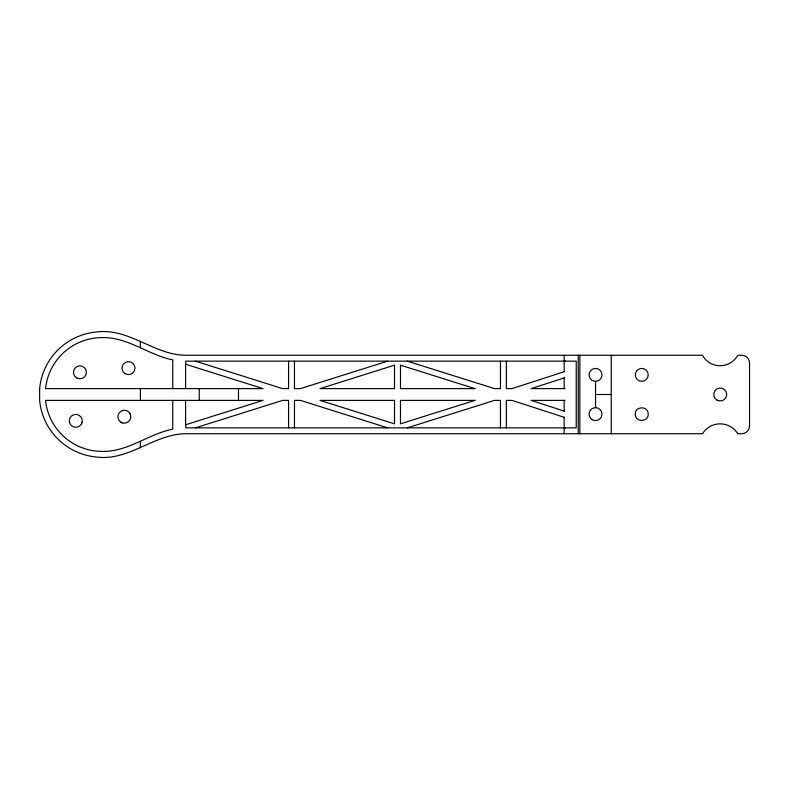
<?xml version="1.0" encoding="UTF-8"?>
<svg xmlns="http://www.w3.org/2000/svg" width="789" height="789" viewBox="0 0 789 789"><rect width="100%" height="100%" fill="white"/><g stroke="black" fill="none" stroke-linecap="round" stroke-linejoin="round"><path stroke-width="1.18" d="M81.484 423.92L82.086 422.342A6.47 6.47 0 0 0 73.91 414.659A6.47 6.47 0 0 0 71.345 425.577A6.47 6.47 0 0 0 82.086 422.342M564.273 371.678L512.022 388.612L506.351 388.612L506.351 361.145M564.677 377.744L531.115 388.612L565.082 388.612M387.665 361.145L300.422 388.612L294.465 388.612L294.465 361.145M195.376 427.855L282.63 400.388L288.577 400.388L288.577 427.855M407.262 427.855L494.506 400.388L500.463 400.388L500.463 427.855M564.155 427.855L565.526 427.855M595.547 394.5L611.238 394.5M565.082 400.388L531.115 400.388L564.677 411.256M564.155 361.145L565.526 361.145M407.262 361.145L494.506 388.612L500.463 388.612L500.463 361.145M195.376 361.145L282.63 388.612L288.577 388.612L288.577 361.145M387.665 427.855L300.422 400.388L294.465 400.388L294.465 427.855M564.273 417.322L512.022 400.388L506.351 400.388L506.351 427.855M121.092 422.302A6.47 6.47 0 0 0 130.806 416.7A6.47 6.47 0 0 0 121.092 411.089A6.47 6.47 0 0 0 121.092 422.302L122.66 422.953M129.938 413.456L130.589 415.024M611.238 355.267L611.238 433.733M595.547 381.353L595.547 407.647M579.846 355.267L579.846 433.733M578.229 355.267L578.229 433.733M564.155 355.267L564.155 371.718M564.155 377.911L564.155 388.612M564.155 400.388L564.155 411.089M564.155 417.282L564.155 433.733M238.485 388.612L238.485 400.388M199.252 388.612L199.252 400.388M185.77 364.291L185.77 361.145L576.236 361.145L576.236 427.855L185.77 427.855L185.77 424.709M185.583 388.612L185.583 364.232L263.033 388.612L45.594 388.612L45.654 387.646A56.897 56.897 0 0 1 102.136 337.603C127.857 336.942 148.391 355.04 172.761 359.863L172.761 388.612M185.583 400.388L185.583 424.768L263.033 400.388L45.594 400.388L45.654 401.354A56.897 56.897 0 0 0 102.136 451.397C127.857 452.058 148.391 433.96 172.761 429.137L172.761 400.388M140.393 341.233L140.393 347.693M140.393 388.612L140.393 400.388M140.393 441.307L140.393 447.767M39.637 388.592L39.637 400.408A62.775 62.775 0 0 0 96.228 456.999C128.844 461.457 154.042 433.95 185.77 433.733L702.466 433.733A20.721 20.721 0 0 1 737.774 433.733L741.699 433.733A7.851 7.851 0 0 0 749.55 425.892L749.55 363.108A7.851 7.851 0 0 0 741.699 355.267L737.774 355.267A20.11 20.11 0 0 1 702.466 355.267L185.77 355.267C154.042 355.05 128.844 327.543 96.228 332.001A62.775 62.775 0 0 0 39.637 388.592M635.303 414.343C635.184 422.677 648.893 422.194 648.193 413.89C648.311 405.556 634.593 406.039 635.303 414.343M394.52 365.159L320.018 388.612L394.52 388.612L394.52 365.159M474.909 400.388L400.477 423.821L400.477 400.388L474.909 400.388M474.909 388.612L400.477 388.612L400.477 365.179L474.909 388.612M394.52 400.388L320.018 400.388L394.52 423.841L394.52 400.388M638.508 380.485A6.47 6.47 0 0 0 648.223 374.883A6.47 6.47 0 0 0 638.508 369.272A6.47 6.47 0 0 0 638.508 380.485M716.984 400.102A6.47 6.47 0 0 0 726.699 394.5A6.47 6.47 0 0 0 716.984 388.898A6.47 6.47 0 0 0 716.984 400.102M125.254 373.749A6.47 6.47 0 0 0 134.968 368.138A6.47 6.47 0 0 0 125.254 362.536A6.47 6.47 0 0 0 125.254 373.749M76.701 377.911A6.47 6.47 0 0 0 86.415 372.3A6.47 6.47 0 0 0 76.701 366.698A6.47 6.47 0 0 0 76.701 377.911M592.302 380.485A6.47 6.47 0 0 0 602.017 374.883A6.47 6.47 0 0 0 592.302 369.272A6.47 6.47 0 0 0 592.302 380.485M592.302 419.728A6.47 6.47 0 0 0 602.017 414.117A6.47 6.47 0 0 0 592.302 408.515A6.47 6.47 0 0 0 592.302 419.728"/></g></svg>
